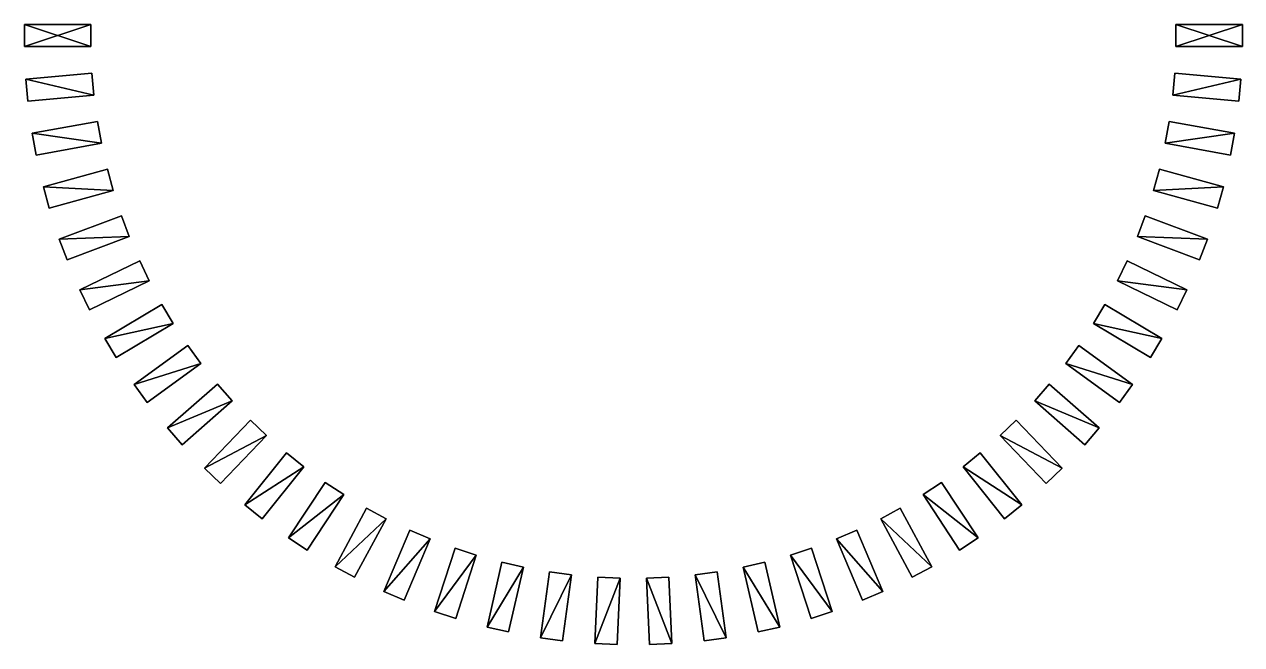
# Model space of a CAD drawing. Header units: millimetres. Extents: x -28 to 102, y -27 to 27.
# Drawn here: x -27.5 to 27.5, y -27.5 to 0.5 of the extents above; entities that cross this region are included whole.
import ezdxf

# ---------------------------------------------------------------- set-up
doc = ezdxf.new("R2010")
doc.units = ezdxf.units.MM

msp = doc.modelspace()

# ---------------------------------------------------------------- linework, layer by layer
for points in [[(-27.5, 0.5, 2.5), (-24.5, 0.5, 2.5), (-24.5, 0.5, -2.5)], [(-27.5, 0.5, 2.5), (-24.5, 0.5, -2.5), (-27.5, 0.5, -2.5)], [(-24.5, 0.5, -2.5), (-24.5, -0.5, -2.5), (-27.5, -0.5, -2.5)], [(-24.5, 0.5, -2.5), (-27.5, -0.5, -2.5), (-27.5, 0.5, -2.5)], [(-24.5, -0.5, 2.5), (-24.5, 0.5, 2.5), (-27.5, 0.5, 2.5)], [(-24.5, -0.5, 2.5), (-27.5, 0.5, 2.5), (-27.5, -0.5, 2.5)], [(-27.5, 0.5, -2.5), (-27.5, -0.5, -2.5), (-27.5, -0.5, 2.5)], [(-27.5, 0.5, -2.5), (-27.5, -0.5, 2.5), (-27.5, 0.5, 2.5)], [(-24.5, 0.5, -2.5), (-24.5, 0.5, 2.5), (-24.5, -0.5, 2.5)], [(-24.5, 0.5, -2.5), (-24.5, -0.5, 2.5), (-24.5, -0.5, -2.5)], [(24.5, -0.5, -2.5), (24.5, -0.5, 2.5), (24.5, 0.5, 2.5)], [(24.5, -0.5, -2.5), (24.5, 0.5, 2.5), (24.5, 0.5, -2.5)], [(24.5, 0.5, 2.5), (27.5, 0.5, 2.5), (27.5, 0.5, -2.5)], [(24.5, 0.5, 2.5), (27.5, 0.5, -2.5), (24.5, 0.5, -2.5)], [(27.5, 0.5, -2.5), (27.5, -0.5, -2.5), (24.5, -0.5, -2.5)], [(27.5, 0.5, -2.5), (24.5, -0.5, -2.5), (24.5, 0.5, -2.5)], [(27.5, -0.5, 2.5), (27.5, 0.5, 2.5), (24.5, 0.5, 2.5)], [(27.5, -0.5, 2.5), (24.5, 0.5, 2.5), (24.5, -0.5, 2.5)], [(-24.5, -0.5, 2.5), (-27.5, -0.5, 2.5), (-27.5, -0.5, -2.5)], [(-24.5, -0.5, 2.5), (-27.5, -0.5, -2.5), (-24.5, -0.5, -2.5)], [(27.5, -0.5, 2.5), (24.5, -0.5, 2.5), (24.5, -0.5, -2.5)], [(27.5, -0.5, 2.5), (24.5, -0.5, -2.5), (27.5, -0.5, -2.5)], [(-24.357, -2.694, -2.5), (-27.434, -1.967, -2.5), (-24.446, -1.698, -2.5)], [(-24.357, -2.694, 2.5), (-24.446, -1.698, 2.5), (-27.434, -1.967, 2.5)], [(-27.434, -1.967, 2.5), (-24.446, -1.698, 2.5), (-24.446, -1.698, -2.5)], [(-27.434, -1.967, 2.5), (-24.446, -1.698, -2.5), (-27.434, -1.967, -2.5)], [(-24.357, -2.694, -2.5), (-27.344, -2.963, -2.5), (-27.434, -1.967, -2.5)], [(-24.357, -2.694, 2.5), (-27.434, -1.967, 2.5), (-27.344, -2.963, 2.5)], [(-27.434, -1.967, -2.5), (-27.344, -2.963, -2.5), (-27.344, -2.963, 2.5)], [(-27.434, -1.967, -2.5), (-27.344, -2.963, 2.5), (-27.434, -1.967, 2.5)], [(-24.446, -1.698, -2.5), (-24.446, -1.698, 2.5), (-24.357, -2.694, 2.5)], [(-24.446, -1.698, -2.5), (-24.357, -2.694, 2.5), (-24.357, -2.694, -2.5)], [(27.434, -1.967, -2.5), (24.357, -2.694, -2.5), (24.446, -1.698, -2.5)], [(27.434, -1.967, 2.5), (24.446, -1.698, 2.5), (24.357, -2.694, 2.5)], [(24.357, -2.694, -2.5), (24.357, -2.694, 2.5), (24.446, -1.698, 2.5)], [(24.357, -2.694, -2.5), (24.446, -1.698, 2.5), (24.446, -1.698, -2.5)], [(27.434, -1.967, -2.5), (27.344, -2.963, -2.5), (24.357, -2.694, -2.5)], [(27.434, -1.967, 2.5), (24.357, -2.694, 2.5), (27.344, -2.963, 2.5)], [(24.446, -1.698, 2.5), (27.434, -1.967, 2.5), (27.434, -1.967, -2.5)], [(24.446, -1.698, 2.5), (27.434, -1.967, -2.5), (24.446, -1.698, -2.5)], [(27.344, -2.963, -2.5), (27.434, -1.967, -2.5), (27.434, -1.967, 2.5)], [(27.344, -2.963, -2.5), (27.434, -1.967, 2.5), (27.344, -2.963, 2.5)], [(-24.357, -2.694, 2.5), (-27.344, -2.963, 2.5), (-27.344, -2.963, -2.5)], [(-24.357, -2.694, 2.5), (-27.344, -2.963, -2.5), (-24.357, -2.694, -2.5)], [(27.344, -2.963, 2.5), (24.357, -2.694, 2.5), (24.357, -2.694, -2.5)], [(27.344, -2.963, 2.5), (24.357, -2.694, -2.5), (27.344, -2.963, -2.5)], [(-24.017, -4.867, -2.5), (-27.147, -4.418, -2.5), (-24.196, -3.883, -2.5)], [(-24.017, -4.867, 2.5), (-24.196, -3.883, 2.5), (-27.147, -4.418, 2.5)], [(-27.147, -4.418, 2.5), (-24.196, -3.883, 2.5), (-24.196, -3.883, -2.5)], [(-27.147, -4.418, 2.5), (-24.196, -3.883, -2.5), (-27.147, -4.418, -2.5)], [(-24.196, -3.883, -2.5), (-24.196, -3.883, 2.5), (-24.017, -4.867, 2.5)], [(-24.196, -3.883, -2.5), (-24.017, -4.867, 2.5), (-24.017, -4.867, -2.5)], [(27.147, -4.418, -2.5), (24.017, -4.867, -2.5), (24.196, -3.883, -2.5)], [(27.147, -4.418, 2.5), (24.196, -3.883, 2.5), (24.017, -4.867, 2.5)], [(24.017, -4.867, -2.5), (24.017, -4.867, 2.5), (24.196, -3.883, 2.5)], [(24.017, -4.867, -2.5), (24.196, -3.883, 2.5), (24.196, -3.883, -2.5)], [(24.196, -3.883, 2.5), (27.147, -4.418, 2.5), (27.147, -4.418, -2.5)], [(24.196, -3.883, 2.5), (27.147, -4.418, -2.5), (24.196, -3.883, -2.5)], [(-24.017, -4.867, -2.5), (-26.969, -5.402, -2.5), (-27.147, -4.418, -2.5)], [(-24.017, -4.867, 2.5), (-27.147, -4.418, 2.5), (-26.969, -5.402, 2.5)], [(-27.147, -4.418, -2.5), (-26.969, -5.402, -2.5), (-26.969, -5.402, 2.5)], [(-27.147, -4.418, -2.5), (-26.969, -5.402, 2.5), (-27.147, -4.418, 2.5)], [(-24.017, -4.867, 2.5), (-26.969, -5.402, 2.5), (-26.969, -5.402, -2.5)], [(-24.017, -4.867, 2.5), (-26.969, -5.402, -2.5), (-24.017, -4.867, -2.5)], [(27.147, -4.418, -2.5), (26.969, -5.402, -2.5), (24.017, -4.867, -2.5)], [(27.147, -4.418, 2.5), (24.017, -4.867, 2.5), (26.969, -5.402, 2.5)], [(26.969, -5.402, 2.5), (24.017, -4.867, 2.5), (24.017, -4.867, -2.5)], [(26.969, -5.402, 2.5), (24.017, -4.867, -2.5), (26.969, -5.402, -2.5)], [(26.969, -5.402, -2.5), (27.147, -4.418, -2.5), (27.147, -4.418, 2.5)], [(26.969, -5.402, -2.5), (27.147, -4.418, 2.5), (26.969, -5.402, 2.5)], [(-23.484, -7, -2.5), (-26.642, -6.834, -2.5), (-23.75, -6.036, -2.5)], [(-23.484, -7, 2.5), (-23.75, -6.036, 2.5), (-26.642, -6.834, 2.5)], [(-26.642, -6.834, 2.5), (-23.75, -6.036, 2.5), (-23.75, -6.036, -2.5)], [(-26.642, -6.834, 2.5), (-23.75, -6.036, -2.5), (-26.642, -6.834, -2.5)], [(-23.75, -6.036, -2.5), (-23.75, -6.036, 2.5), (-23.484, -7, 2.5)], [(-23.75, -6.036, -2.5), (-23.484, -7, 2.5), (-23.484, -7, -2.5)], [(26.642, -6.834, -2.5), (23.484, -7, -2.5), (23.75, -6.036, -2.5)], [(26.642, -6.834, 2.5), (23.75, -6.036, 2.5), (23.484, -7, 2.5)], [(23.484, -7, -2.5), (23.484, -7, 2.5), (23.75, -6.036, 2.5)], [(23.484, -7, -2.5), (23.75, -6.036, 2.5), (23.75, -6.036, -2.5)], [(23.75, -6.036, 2.5), (26.642, -6.834, 2.5), (26.642, -6.834, -2.5)], [(23.75, -6.036, 2.5), (26.642, -6.834, -2.5), (23.75, -6.036, -2.5)], [(-23.484, -7, -2.5), (-26.376, -7.798, -2.5), (-26.642, -6.834, -2.5)], [(-23.484, -7, 2.5), (-26.642, -6.834, 2.5), (-26.376, -7.798, 2.5)], [(-26.642, -6.834, -2.5), (-26.376, -7.798, -2.5), (-26.376, -7.798, 2.5)], [(-26.642, -6.834, -2.5), (-26.376, -7.798, 2.5), (-26.642, -6.834, 2.5)], [(-23.484, -7, 2.5), (-26.376, -7.798, 2.5), (-26.376, -7.798, -2.5)], [(-23.484, -7, 2.5), (-26.376, -7.798, -2.5), (-23.484, -7, -2.5)], [(26.642, -6.834, -2.5), (26.376, -7.798, -2.5), (23.484, -7, -2.5)], [(26.642, -6.834, 2.5), (23.484, -7, 2.5), (26.376, -7.798, 2.5)], [(26.376, -7.798, 2.5), (23.484, -7, 2.5), (23.484, -7, -2.5)], [(26.376, -7.798, 2.5), (23.484, -7, -2.5), (26.376, -7.798, -2.5)], [(26.376, -7.798, -2.5), (26.642, -6.834, -2.5), (26.642, -6.834, 2.5)], [(26.376, -7.798, -2.5), (26.642, -6.834, 2.5), (26.376, -7.798, 2.5)], [(-22.762, -9.077, -2.5), (-25.922, -9.195, -2.5), (-23.113, -8.141, -2.5)], [(-22.762, -9.077, 2.5), (-23.113, -8.141, 2.5), (-25.922, -9.195, 2.5)], [(-25.922, -9.195, 2.5), (-23.113, -8.141, 2.5), (-23.113, -8.141, -2.5)], [(-25.922, -9.195, 2.5), (-23.113, -8.141, -2.5), (-25.922, -9.195, -2.5)], [(-23.113, -8.141, -2.5), (-23.113, -8.141, 2.5), (-22.762, -9.077, 2.5)], [(-23.113, -8.141, -2.5), (-22.762, -9.077, 2.5), (-22.762, -9.077, -2.5)], [(25.922, -9.195, -2.5), (22.762, -9.077, -2.5), (23.113, -8.141, -2.5)], [(25.922, -9.195, 2.5), (23.113, -8.141, 2.5), (22.762, -9.077, 2.5)], [(22.762, -9.077, -2.5), (22.762, -9.077, 2.5), (23.113, -8.141, 2.5)], [(22.762, -9.077, -2.5), (23.113, -8.141, 2.5), (23.113, -8.141, -2.5)], [(23.113, -8.141, 2.5), (25.922, -9.195, 2.5), (25.922, -9.195, -2.5)], [(23.113, -8.141, 2.5), (25.922, -9.195, -2.5), (23.113, -8.141, -2.5)], [(-22.762, -9.077, -2.5), (-25.571, -10.131, -2.5), (-25.922, -9.195, -2.5)], [(-22.762, -9.077, 2.5), (-25.922, -9.195, 2.5), (-25.571, -10.131, 2.5)], [(-25.922, -9.195, -2.5), (-25.571, -10.131, -2.5), (-25.571, -10.131, 2.5)], [(-25.922, -9.195, -2.5), (-25.571, -10.131, 2.5), (-25.922, -9.195, 2.5)], [(-22.762, -9.077, 2.5), (-25.571, -10.131, 2.5), (-25.571, -10.131, -2.5)], [(-22.762, -9.077, 2.5), (-25.571, -10.131, -2.5), (-22.762, -9.077, -2.5)], [(25.922, -9.195, -2.5), (25.571, -10.131, -2.5), (22.762, -9.077, -2.5)], [(25.922, -9.195, 2.5), (22.762, -9.077, 2.5), (25.571, -10.131, 2.5)], [(25.571, -10.131, 2.5), (22.762, -9.077, 2.5), (22.762, -9.077, -2.5)], [(25.571, -10.131, 2.5), (22.762, -9.077, -2.5), (25.571, -10.131, -2.5)], [(25.571, -10.131, -2.5), (25.922, -9.195, -2.5), (25.922, -9.195, 2.5)], [(25.571, -10.131, -2.5), (25.922, -9.195, 2.5), (25.571, -10.131, 2.5)], [(-21.857, -11.081, -2.5), (-24.994, -11.481, -2.5), (-22.291, -10.18, -2.5)], [(-21.857, -11.081, 2.5), (-22.291, -10.18, 2.5), (-24.994, -11.481, 2.5)], [(-24.994, -11.481, 2.5), (-22.291, -10.18, 2.5), (-22.291, -10.18, -2.5)], [(-24.994, -11.481, 2.5), (-22.291, -10.18, -2.5), (-24.994, -11.481, -2.5)], [(-22.291, -10.18, -2.5), (-22.291, -10.18, 2.5), (-21.857, -11.081, 2.5)], [(-22.291, -10.18, -2.5), (-21.857, -11.081, 2.5), (-21.857, -11.081, -2.5)], [(24.994, -11.481, -2.5), (21.857, -11.081, -2.5), (22.291, -10.18, -2.5)], [(24.994, -11.481, 2.5), (22.291, -10.18, 2.5), (21.857, -11.081, 2.5)], [(21.857, -11.081, -2.5), (21.857, -11.081, 2.5), (22.291, -10.18, 2.5)], [(21.857, -11.081, -2.5), (22.291, -10.18, 2.5), (22.291, -10.18, -2.5)], [(22.291, -10.18, 2.5), (24.994, -11.481, 2.5), (24.994, -11.481, -2.5)], [(22.291, -10.18, 2.5), (24.994, -11.481, -2.5), (22.291, -10.18, -2.5)], [(-21.857, -11.081, -2.5), (-24.56, -12.382, -2.5), (-24.994, -11.481, -2.5)], [(-21.857, -11.081, 2.5), (-24.994, -11.481, 2.5), (-24.56, -12.382, 2.5)], [(-24.994, -11.481, -2.5), (-24.56, -12.382, -2.5), (-24.56, -12.382, 2.5)], [(-24.994, -11.481, -2.5), (-24.56, -12.382, 2.5), (-24.994, -11.481, 2.5)], [(-21.857, -11.081, 2.5), (-24.56, -12.382, 2.5), (-24.56, -12.382, -2.5)], [(-21.857, -11.081, 2.5), (-24.56, -12.382, -2.5), (-21.857, -11.081, -2.5)], [(24.994, -11.481, -2.5), (24.56, -12.382, -2.5), (21.857, -11.081, -2.5)], [(24.994, -11.481, 2.5), (21.857, -11.081, 2.5), (24.56, -12.382, 2.5)], [(24.56, -12.382, 2.5), (21.857, -11.081, 2.5), (21.857, -11.081, -2.5)], [(24.56, -12.382, 2.5), (21.857, -11.081, -2.5), (24.56, -12.382, -2.5)], [(24.56, -12.382, -2.5), (24.994, -11.481, -2.5), (24.994, -11.481, 2.5)], [(24.56, -12.382, -2.5), (24.994, -11.481, 2.5), (24.56, -12.382, 2.5)], [(-20.776, -12.995, -2.5), (-23.864, -13.676, -2.5), (-21.288, -12.137, -2.5)], [(-20.776, -12.995, 2.5), (-21.288, -12.137, 2.5), (-23.864, -13.676, 2.5)], [(-23.864, -13.676, 2.5), (-21.288, -12.137, 2.5), (-21.288, -12.137, -2.5)], [(-23.864, -13.676, 2.5), (-21.288, -12.137, -2.5), (-23.864, -13.676, -2.5)], [(-21.288, -12.137, -2.5), (-21.288, -12.137, 2.5), (-20.776, -12.995, 2.5)], [(-21.288, -12.137, -2.5), (-20.776, -12.995, 2.5), (-20.776, -12.995, -2.5)], [(23.864, -13.676, -2.5), (20.776, -12.995, -2.5), (21.288, -12.137, -2.5)], [(23.864, -13.676, 2.5), (21.288, -12.137, 2.5), (20.776, -12.995, 2.5)], [(20.776, -12.995, -2.5), (20.776, -12.995, 2.5), (21.288, -12.137, 2.5)], [(20.776, -12.995, -2.5), (21.288, -12.137, 2.5), (21.288, -12.137, -2.5)], [(21.288, -12.137, 2.5), (23.864, -13.676, 2.5), (23.864, -13.676, -2.5)], [(21.288, -12.137, 2.5), (23.864, -13.676, -2.5), (21.288, -12.137, -2.5)], [(-20.776, -12.995, -2.5), (-23.351, -14.534, -2.5), (-23.864, -13.676, -2.5)], [(-20.776, -12.995, 2.5), (-23.864, -13.676, 2.5), (-23.351, -14.534, 2.5)], [(-20.776, -12.995, 2.5), (-23.351, -14.534, 2.5), (-23.351, -14.534, -2.5)], [(-20.776, -12.995, 2.5), (-23.351, -14.534, -2.5), (-20.776, -12.995, -2.5)], [(23.864, -13.676, -2.5), (23.351, -14.534, -2.5), (20.776, -12.995, -2.5)], [(23.864, -13.676, 2.5), (20.776, -12.995, 2.5), (23.351, -14.534, 2.5)], [(23.351, -14.534, 2.5), (20.776, -12.995, 2.5), (20.776, -12.995, -2.5)], [(23.351, -14.534, 2.5), (20.776, -12.995, -2.5), (23.351, -14.534, -2.5)], [(-23.864, -13.676, -2.5), (-23.351, -14.534, -2.5), (-23.351, -14.534, 2.5)], [(-23.864, -13.676, -2.5), (-23.351, -14.534, 2.5), (-23.864, -13.676, 2.5)], [(23.351, -14.534, -2.5), (23.864, -13.676, -2.5), (23.864, -13.676, 2.5)], [(23.351, -14.534, -2.5), (23.864, -13.676, 2.5), (23.351, -14.534, 2.5)], [(-19.527, -14.805, -2.5), (-22.542, -15.76, -2.5), (-20.115, -13.996, -2.5)], [(-19.527, -14.805, 2.5), (-20.115, -13.996, 2.5), (-22.542, -15.76, 2.5)], [(-22.542, -15.76, 2.5), (-20.115, -13.996, 2.5), (-20.115, -13.996, -2.5)], [(-22.542, -15.76, 2.5), (-20.115, -13.996, -2.5), (-22.542, -15.76, -2.5)], [(-20.115, -13.996, -2.5), (-20.115, -13.996, 2.5), (-19.527, -14.805, 2.5)], [(-20.115, -13.996, -2.5), (-19.527, -14.805, 2.5), (-19.527, -14.805, -2.5)], [(22.542, -15.76, -2.5), (19.527, -14.805, -2.5), (20.115, -13.996, -2.5)], [(22.542, -15.76, 2.5), (20.115, -13.996, 2.5), (19.527, -14.805, 2.5)], [(19.527, -14.805, -2.5), (19.527, -14.805, 2.5), (20.115, -13.996, 2.5)], [(19.527, -14.805, -2.5), (20.115, -13.996, 2.5), (20.115, -13.996, -2.5)], [(20.115, -13.996, 2.5), (22.542, -15.76, 2.5), (22.542, -15.76, -2.5)], [(20.115, -13.996, 2.5), (22.542, -15.76, -2.5), (20.115, -13.996, -2.5)], [(-19.527, -14.805, -2.5), (-21.954, -16.569, -2.5), (-22.542, -15.76, -2.5)], [(-19.527, -14.805, 2.5), (-22.542, -15.76, 2.5), (-21.954, -16.569, 2.5)], [(-19.527, -14.805, 2.5), (-21.954, -16.569, 2.5), (-21.954, -16.569, -2.5)], [(-19.527, -14.805, 2.5), (-21.954, -16.569, -2.5), (-19.527, -14.805, -2.5)], [(22.542, -15.76, -2.5), (21.954, -16.569, -2.5), (19.527, -14.805, -2.5)], [(22.542, -15.76, 2.5), (19.527, -14.805, 2.5), (21.954, -16.569, 2.5)], [(21.954, -16.569, 2.5), (19.527, -14.805, 2.5), (19.527, -14.805, -2.5)], [(21.954, -16.569, 2.5), (19.527, -14.805, -2.5), (21.954, -16.569, -2.5)], [(-22.542, -15.76, -2.5), (-21.954, -16.569, -2.5), (-21.954, -16.569, 2.5)], [(-22.542, -15.76, -2.5), (-21.954, -16.569, 2.5), (-22.542, -15.76, 2.5)], [(-18.121, -16.496, -2.5), (-21.038, -17.717, -2.5), (-18.779, -15.743, -2.5)], [(-18.121, -16.496, 2.5), (-18.779, -15.743, 2.5), (-21.038, -17.717, 2.5)], [(-21.038, -17.717, 2.5), (-18.779, -15.743, 2.5), (-18.779, -15.743, -2.5)], [(-21.038, -17.717, 2.5), (-18.779, -15.743, -2.5), (-21.038, -17.717, -2.5)], [(-18.779, -15.743, -2.5), (-18.779, -15.743, 2.5), (-18.121, -16.496, 2.5)], [(-18.779, -15.743, -2.5), (-18.121, -16.496, 2.5), (-18.121, -16.496, -2.5)], [(21.038, -17.717, -2.5), (18.121, -16.496, -2.5), (18.779, -15.743, -2.5)], [(21.038, -17.717, 2.5), (18.779, -15.743, 2.5), (18.121, -16.496, 2.5)], [(18.121, -16.496, -2.5), (18.121, -16.496, 2.5), (18.779, -15.743, 2.5)], [(18.121, -16.496, -2.5), (18.779, -15.743, 2.5), (18.779, -15.743, -2.5)], [(18.779, -15.743, 2.5), (21.038, -17.717, 2.5), (21.038, -17.717, -2.5)], [(18.779, -15.743, 2.5), (21.038, -17.717, -2.5), (18.779, -15.743, -2.5)], [(21.954, -16.569, -2.5), (22.542, -15.76, -2.5), (22.542, -15.76, 2.5)], [(21.954, -16.569, -2.5), (22.542, -15.76, 2.5), (21.954, -16.569, 2.5)], [(-18.121, -16.496, -2.5), (-20.38, -18.47, -2.5), (-21.038, -17.717, -2.5)], [(-18.121, -16.496, 2.5), (-21.038, -17.717, 2.5), (-20.38, -18.47, 2.5)], [(-18.121, -16.496, 2.5), (-20.38, -18.47, 2.5), (-20.38, -18.47, -2.5)], [(-18.121, -16.496, 2.5), (-20.38, -18.47, -2.5), (-18.121, -16.496, -2.5)], [(21.038, -17.717, -2.5), (20.38, -18.47, -2.5), (18.121, -16.496, -2.5)], [(21.038, -17.717, 2.5), (18.121, -16.496, 2.5), (20.38, -18.47, 2.5)], [(20.38, -18.47, 2.5), (18.121, -16.496, 2.5), (18.121, -16.496, -2.5)], [(20.38, -18.47, 2.5), (18.121, -16.496, -2.5), (20.38, -18.47, -2.5)], [(-16.57, -18.054, -2.5), (-19.366, -19.531, -2.5), (-17.292, -17.363, -2.5)], [(-16.57, -18.054, 2.5), (-17.292, -17.363, 2.5), (-19.366, -19.531, 2.5)], [(-19.366, -19.531, 2.5), (-17.292, -17.363, 2.5), (-17.292, -17.363, -2.5)], [(-19.366, -19.531, 2.5), (-17.292, -17.363, -2.5), (-19.366, -19.531, -2.5)], [(-17.292, -17.363, -2.5), (-17.292, -17.363, 2.5), (-16.57, -18.054, 2.5)], [(-17.292, -17.363, -2.5), (-16.57, -18.054, 2.5), (-16.57, -18.054, -2.5)], [(19.366, -19.531, -2.5), (16.57, -18.054, -2.5), (17.292, -17.363, -2.5)], [(19.366, -19.531, 2.5), (17.292, -17.363, 2.5), (16.57, -18.054, 2.5)], [(16.57, -18.054, -2.5), (16.57, -18.054, 2.5), (17.292, -17.363, 2.5)], [(16.57, -18.054, -2.5), (17.292, -17.363, 2.5), (17.292, -17.363, -2.5)], [(17.292, -17.363, 2.5), (19.366, -19.531, 2.5), (19.366, -19.531, -2.5)], [(17.292, -17.363, 2.5), (19.366, -19.531, -2.5), (17.292, -17.363, -2.5)], [(-21.038, -17.717, -2.5), (-20.38, -18.47, -2.5), (-20.38, -18.47, 2.5)], [(-21.038, -17.717, -2.5), (-20.38, -18.47, 2.5), (-21.038, -17.717, 2.5)], [(-16.57, -18.054, -2.5), (-18.643, -20.222, -2.5), (-19.366, -19.531, -2.5)], [(-16.57, -18.054, 2.5), (-19.366, -19.531, 2.5), (-18.643, -20.222, 2.5)], [(-16.57, -18.054, 2.5), (-18.643, -20.222, 2.5), (-18.643, -20.222, -2.5)], [(-16.57, -18.054, 2.5), (-18.643, -20.222, -2.5), (-16.57, -18.054, -2.5)], [(19.366, -19.531, -2.5), (18.643, -20.222, -2.5), (16.57, -18.054, -2.5)], [(19.366, -19.531, 2.5), (16.57, -18.054, 2.5), (18.643, -20.222, 2.5)], [(18.643, -20.222, 2.5), (16.57, -18.054, 2.5), (16.57, -18.054, -2.5)], [(18.643, -20.222, 2.5), (16.57, -18.054, -2.5), (18.643, -20.222, -2.5)], [(20.38, -18.47, -2.5), (21.038, -17.717, -2.5), (21.038, -17.717, 2.5)], [(20.38, -18.47, -2.5), (21.038, -17.717, 2.5), (20.38, -18.47, 2.5)], [(-14.885, -19.467, -2.5), (-17.537, -21.189, -2.5), (-15.666, -18.843, -2.5)], [(-14.885, -19.467, 2.5), (-15.666, -18.843, 2.5), (-17.537, -21.189, 2.5)], [(-17.537, -21.189, 2.5), (-15.666, -18.843, 2.5), (-15.666, -18.843, -2.5)], [(-17.537, -21.189, 2.5), (-15.666, -18.843, -2.5), (-17.537, -21.189, -2.5)], [(-15.666, -18.843, -2.5), (-15.666, -18.843, 2.5), (-14.885, -19.467, 2.5)], [(-15.666, -18.843, -2.5), (-14.885, -19.467, 2.5), (-14.885, -19.467, -2.5)], [(17.537, -21.189, -2.5), (14.885, -19.467, -2.5), (15.666, -18.843, -2.5)], [(17.537, -21.189, 2.5), (15.666, -18.843, 2.5), (14.885, -19.467, 2.5)], [(14.885, -19.467, -2.5), (14.885, -19.467, 2.5), (15.666, -18.843, 2.5)], [(14.885, -19.467, -2.5), (15.666, -18.843, 2.5), (15.666, -18.843, -2.5)], [(15.666, -18.843, 2.5), (17.537, -21.189, 2.5), (17.537, -21.189, -2.5)], [(15.666, -18.843, 2.5), (17.537, -21.189, -2.5), (15.666, -18.843, -2.5)], [(-19.366, -19.531, -2.5), (-18.643, -20.222, -2.5), (-18.643, -20.222, 2.5)], [(-19.366, -19.531, -2.5), (-18.643, -20.222, 2.5), (-19.366, -19.531, 2.5)], [(-14.885, -19.467, -2.5), (-16.755, -21.812, -2.5), (-17.537, -21.189, -2.5)], [(-14.885, -19.467, 2.5), (-17.537, -21.189, 2.5), (-16.755, -21.812, 2.5)], [(-14.885, -19.467, 2.5), (-16.755, -21.812, 2.5), (-16.755, -21.812, -2.5)], [(-14.885, -19.467, 2.5), (-16.755, -21.812, -2.5), (-14.885, -19.467, -2.5)], [(17.537, -21.189, -2.5), (16.755, -21.812, -2.5), (14.885, -19.467, -2.5)], [(17.537, -21.189, 2.5), (14.885, -19.467, 2.5), (16.755, -21.812, 2.5)], [(16.755, -21.812, 2.5), (14.885, -19.467, 2.5), (14.885, -19.467, -2.5)], [(16.755, -21.812, 2.5), (14.885, -19.467, -2.5), (16.755, -21.812, -2.5)], [(18.643, -20.222, -2.5), (19.366, -19.531, -2.5), (19.366, -19.531, 2.5)], [(18.643, -20.222, -2.5), (19.366, -19.531, 2.5), (18.643, -20.222, 2.5)], [(-13.08, -20.722, -2.5), (-15.567, -22.675, -2.5), (-13.914, -20.172, -2.5)], [(-13.08, -20.722, 2.5), (-13.914, -20.172, 2.5), (-15.567, -22.675, 2.5)], [(-15.567, -22.675, 2.5), (-13.914, -20.172, 2.5), (-13.914, -20.172, -2.5)], [(-15.567, -22.675, 2.5), (-13.914, -20.172, -2.5), (-15.567, -22.675, -2.5)], [(-13.914, -20.172, -2.5), (-13.914, -20.172, 2.5), (-13.08, -20.722, 2.5)], [(-13.914, -20.172, -2.5), (-13.08, -20.722, 2.5), (-13.08, -20.722, -2.5)], [(15.567, -22.675, -2.5), (13.08, -20.722, -2.5), (13.914, -20.172, -2.5)], [(15.567, -22.675, 2.5), (13.914, -20.172, 2.5), (13.08, -20.722, 2.5)], [(13.08, -20.722, -2.5), (13.08, -20.722, 2.5), (13.914, -20.172, 2.5)], [(13.08, -20.722, -2.5), (13.914, -20.172, 2.5), (13.914, -20.172, -2.5)], [(13.914, -20.172, 2.5), (15.567, -22.675, 2.5), (15.567, -22.675, -2.5)], [(13.914, -20.172, 2.5), (15.567, -22.675, -2.5), (13.914, -20.172, -2.5)], [(-13.08, -20.722, -2.5), (-14.732, -23.226, -2.5), (-15.567, -22.675, -2.5)], [(-13.08, -20.722, 2.5), (-15.567, -22.675, 2.5), (-14.732, -23.226, 2.5)], [(-13.08, -20.722, 2.5), (-14.732, -23.226, 2.5), (-14.732, -23.226, -2.5)], [(-13.08, -20.722, 2.5), (-14.732, -23.226, -2.5), (-13.08, -20.722, -2.5)], [(15.567, -22.675, -2.5), (14.732, -23.226, -2.5), (13.08, -20.722, -2.5)], [(15.567, -22.675, 2.5), (13.08, -20.722, 2.5), (14.732, -23.226, 2.5)], [(14.732, -23.226, 2.5), (13.08, -20.722, 2.5), (13.08, -20.722, -2.5)], [(14.732, -23.226, 2.5), (13.08, -20.722, -2.5), (14.732, -23.226, -2.5)], [(-17.537, -21.189, -2.5), (-16.755, -21.812, -2.5), (-16.755, -21.812, 2.5)], [(-17.537, -21.189, -2.5), (-16.755, -21.812, 2.5), (-17.537, -21.189, 2.5)], [(-11.169, -21.812, -2.5), (-13.472, -23.979, -2.5), (-12.05, -21.338, -2.5)], [(-11.169, -21.812, 2.5), (-12.05, -21.338, 2.5), (-13.472, -23.979, 2.5)], [(-13.472, -23.979, 2.5), (-12.05, -21.338, 2.5), (-12.05, -21.338, -2.5)], [(-13.472, -23.979, 2.5), (-12.05, -21.338, -2.5), (-13.472, -23.979, -2.5)], [(-12.05, -21.338, -2.5), (-12.05, -21.338, 2.5), (-11.169, -21.812, 2.5)], [(-12.05, -21.338, -2.5), (-11.169, -21.812, 2.5), (-11.169, -21.812, -2.5)], [(13.472, -23.979, -2.5), (11.169, -21.812, -2.5), (12.05, -21.338, -2.5)], [(13.472, -23.979, 2.5), (12.05, -21.338, 2.5), (11.169, -21.812, 2.5)], [(11.169, -21.812, -2.5), (11.169, -21.812, 2.5), (12.05, -21.338, 2.5)], [(11.169, -21.812, -2.5), (12.05, -21.338, 2.5), (12.05, -21.338, -2.5)], [(12.05, -21.338, 2.5), (13.472, -23.979, 2.5), (13.472, -23.979, -2.5)], [(12.05, -21.338, 2.5), (13.472, -23.979, -2.5), (12.05, -21.338, -2.5)], [(16.755, -21.812, -2.5), (17.537, -21.189, -2.5), (17.537, -21.189, 2.5)], [(16.755, -21.812, -2.5), (17.537, -21.189, 2.5), (16.755, -21.812, 2.5)], [(-11.169, -21.812, -2.5), (-12.591, -24.453, -2.5), (-13.472, -23.979, -2.5)], [(-11.169, -21.812, 2.5), (-13.472, -23.979, 2.5), (-12.591, -24.453, 2.5)], [(-11.169, -21.812, 2.5), (-12.591, -24.453, 2.5), (-12.591, -24.453, -2.5)], [(-11.169, -21.812, 2.5), (-12.591, -24.453, -2.5), (-11.169, -21.812, -2.5)], [(13.472, -23.979, -2.5), (12.591, -24.453, -2.5), (11.169, -21.812, -2.5)], [(13.472, -23.979, 2.5), (11.169, -21.812, 2.5), (12.591, -24.453, 2.5)], [(12.591, -24.453, 2.5), (11.169, -21.812, 2.5), (11.169, -21.812, -2.5)], [(12.591, -24.453, 2.5), (11.169, -21.812, -2.5), (12.591, -24.453, -2.5)], [(-9.169, -22.725, -2.5), (-11.268, -25.091, -2.5), (-10.089, -22.332, -2.5)], [(-9.169, -22.725, 2.5), (-10.089, -22.332, 2.5), (-11.268, -25.091, 2.5)], [(-11.268, -25.091, 2.5), (-10.089, -22.332, 2.5), (-10.089, -22.332, -2.5)], [(-11.268, -25.091, 2.5), (-10.089, -22.332, -2.5), (-11.268, -25.091, -2.5)], [(-10.089, -22.332, -2.5), (-10.089, -22.332, 2.5), (-9.169, -22.725, 2.5)], [(-10.089, -22.332, -2.5), (-9.169, -22.725, 2.5), (-9.169, -22.725, -2.5)], [(11.268, -25.091, -2.5), (9.169, -22.725, -2.5), (10.089, -22.332, -2.5)], [(11.268, -25.091, 2.5), (10.089, -22.332, 2.5), (9.169, -22.725, 2.5)], [(9.169, -22.725, -2.5), (9.169, -22.725, 2.5), (10.089, -22.332, 2.5)], [(9.169, -22.725, -2.5), (10.089, -22.332, 2.5), (10.089, -22.332, -2.5)], [(10.089, -22.332, 2.5), (11.268, -25.091, 2.5), (11.268, -25.091, -2.5)], [(10.089, -22.332, 2.5), (11.268, -25.091, -2.5), (10.089, -22.332, -2.5)], [(-15.567, -22.675, -2.5), (-14.732, -23.226, -2.5), (-14.732, -23.226, 2.5)], [(-15.567, -22.675, -2.5), (-14.732, -23.226, 2.5), (-15.567, -22.675, 2.5)], [(-9.169, -22.725, -2.5), (-10.348, -25.484, -2.5), (-11.268, -25.091, -2.5)], [(-9.169, -22.725, 2.5), (-11.268, -25.091, 2.5), (-10.348, -25.484, 2.5)], [(-9.169, -22.725, 2.5), (-10.348, -25.484, 2.5), (-10.348, -25.484, -2.5)], [(-9.169, -22.725, 2.5), (-10.348, -25.484, -2.5), (-9.169, -22.725, -2.5)], [(11.268, -25.091, -2.5), (10.348, -25.484, -2.5), (9.169, -22.725, -2.5)], [(11.268, -25.091, 2.5), (9.169, -22.725, 2.5), (10.348, -25.484, 2.5)], [(10.348, -25.484, 2.5), (9.169, -22.725, 2.5), (9.169, -22.725, -2.5)], [(10.348, -25.484, 2.5), (9.169, -22.725, -2.5), (10.348, -25.484, -2.5)], [(14.732, -23.226, -2.5), (15.567, -22.675, -2.5), (15.567, -22.675, 2.5)], [(14.732, -23.226, -2.5), (15.567, -22.675, 2.5), (14.732, -23.226, 2.5)], [(-7.095, -23.455, -2.5), (-8.973, -26, -2.5), (-8.046, -23.146, -2.5)], [(-7.095, -23.455, 2.5), (-8.046, -23.146, 2.5), (-8.973, -26, 2.5)], [(-8.973, -26, 2.5), (-8.046, -23.146, 2.5), (-8.046, -23.146, -2.5)], [(-8.973, -26, 2.5), (-8.046, -23.146, -2.5), (-8.973, -26, -2.5)], [(-7.095, -23.455, -2.5), (-8.022, -26.309, -2.5), (-8.973, -26, -2.5)], [(-7.095, -23.455, 2.5), (-8.973, -26, 2.5), (-8.022, -26.309, 2.5)], [(-8.046, -23.146, -2.5), (-8.046, -23.146, 2.5), (-7.095, -23.455, 2.5)], [(-8.046, -23.146, -2.5), (-7.095, -23.455, 2.5), (-7.095, -23.455, -2.5)], [(-7.095, -23.455, 2.5), (-8.022, -26.309, 2.5), (-8.022, -26.309, -2.5)], [(-7.095, -23.455, 2.5), (-8.022, -26.309, -2.5), (-7.095, -23.455, -2.5)], [(8.973, -26, -2.5), (7.095, -23.455, -2.5), (8.046, -23.146, -2.5)], [(8.973, -26, 2.5), (8.046, -23.146, 2.5), (7.095, -23.455, 2.5)], [(7.095, -23.455, -2.5), (7.095, -23.455, 2.5), (8.046, -23.146, 2.5)], [(7.095, -23.455, -2.5), (8.046, -23.146, 2.5), (8.046, -23.146, -2.5)], [(8.973, -26, -2.5), (8.022, -26.309, -2.5), (7.095, -23.455, -2.5)], [(8.973, -26, 2.5), (7.095, -23.455, 2.5), (8.022, -26.309, 2.5)], [(8.022, -26.309, 2.5), (7.095, -23.455, 2.5), (7.095, -23.455, -2.5)], [(8.022, -26.309, 2.5), (7.095, -23.455, -2.5), (8.022, -26.309, -2.5)], [(8.046, -23.146, 2.5), (8.973, -26, 2.5), (8.973, -26, -2.5)], [(8.046, -23.146, 2.5), (8.973, -26, -2.5), (8.046, -23.146, -2.5)], [(-13.472, -23.979, -2.5), (-12.591, -24.453, -2.5), (-12.591, -24.453, 2.5)], [(-13.472, -23.979, -2.5), (-12.591, -24.453, 2.5), (-13.472, -23.979, 2.5)], [(-4.964, -23.997, -2.5), (-6.607, -26.699, -2.5), (-5.939, -23.774, -2.5)], [(-4.964, -23.997, 2.5), (-5.939, -23.774, 2.5), (-6.607, -26.699, 2.5)], [(-6.607, -26.699, 2.5), (-5.939, -23.774, 2.5), (-5.939, -23.774, -2.5)], [(-6.607, -26.699, 2.5), (-5.939, -23.774, -2.5), (-6.607, -26.699, -2.5)], [(-4.964, -23.997, -2.5), (-5.632, -26.922, -2.5), (-6.607, -26.699, -2.5)], [(-4.964, -23.997, 2.5), (-6.607, -26.699, 2.5), (-5.632, -26.922, 2.5)], [(-5.939, -23.774, -2.5), (-5.939, -23.774, 2.5), (-4.964, -23.997, 2.5)], [(-5.939, -23.774, -2.5), (-4.964, -23.997, 2.5), (-4.964, -23.997, -2.5)], [(-4.964, -23.997, 2.5), (-5.632, -26.922, 2.5), (-5.632, -26.922, -2.5)], [(-4.964, -23.997, 2.5), (-5.632, -26.922, -2.5), (-4.964, -23.997, -2.5)], [(6.607, -26.699, -2.5), (4.964, -23.997, -2.5), (5.939, -23.774, -2.5)], [(6.607, -26.699, 2.5), (5.939, -23.774, 2.5), (4.964, -23.997, 2.5)], [(4.964, -23.997, -2.5), (4.964, -23.997, 2.5), (5.939, -23.774, 2.5)], [(4.964, -23.997, -2.5), (5.939, -23.774, 2.5), (5.939, -23.774, -2.5)], [(6.607, -26.699, -2.5), (5.632, -26.922, -2.5), (4.964, -23.997, -2.5)], [(6.607, -26.699, 2.5), (4.964, -23.997, 2.5), (5.632, -26.922, 2.5)], [(5.632, -26.922, 2.5), (4.964, -23.997, 2.5), (4.964, -23.997, -2.5)], [(5.632, -26.922, 2.5), (4.964, -23.997, -2.5), (5.632, -26.922, -2.5)], [(5.939, -23.774, 2.5), (6.607, -26.699, 2.5), (6.607, -26.699, -2.5)], [(5.939, -23.774, 2.5), (6.607, -26.699, -2.5), (5.939, -23.774, -2.5)], [(12.591, -24.453, -2.5), (13.472, -23.979, -2.5), (13.472, -23.979, 2.5)], [(12.591, -24.453, -2.5), (13.472, -23.979, 2.5), (12.591, -24.453, 2.5)], [(-2.793, -24.345, -2.5), (-4.187, -27.184, -2.5), (-3.784, -24.211, -2.5)], [(-2.793, -24.345, 2.5), (-3.784, -24.211, 2.5), (-4.187, -27.184, 2.5)], [(-4.187, -27.184, 2.5), (-3.784, -24.211, 2.5), (-3.784, -24.211, -2.5)], [(-4.187, -27.184, 2.5), (-3.784, -24.211, -2.5), (-4.187, -27.184, -2.5)], [(-2.793, -24.345, -2.5), (-3.196, -27.318, -2.5), (-4.187, -27.184, -2.5)], [(-2.793, -24.345, 2.5), (-4.187, -27.184, 2.5), (-3.196, -27.318, 2.5)], [(-3.784, -24.211, -2.5), (-3.784, -24.211, 2.5), (-2.793, -24.345, 2.5)], [(-3.784, -24.211, -2.5), (-2.793, -24.345, 2.5), (-2.793, -24.345, -2.5)], [(-2.793, -24.345, 2.5), (-3.196, -27.318, 2.5), (-3.196, -27.318, -2.5)], [(-2.793, -24.345, 2.5), (-3.196, -27.318, -2.5), (-2.793, -24.345, -2.5)], [(-0.6, -24.498, -2.5), (-1.733, -27.45, -2.5), (-1.599, -24.453, -2.5)], [(-0.6, -24.498, 2.5), (-1.599, -24.453, 2.5), (-1.733, -27.45, 2.5)], [(-1.733, -27.45, 2.5), (-1.599, -24.453, 2.5), (-1.599, -24.453, -2.5)], [(-1.733, -27.45, 2.5), (-1.599, -24.453, -2.5), (-1.733, -27.45, -2.5)], [(-0.6, -24.498, -2.5), (-0.734, -27.495, -2.5), (-1.733, -27.45, -2.5)], [(-0.6, -24.498, 2.5), (-1.733, -27.45, 2.5), (-0.734, -27.495, 2.5)], [(-1.599, -24.453, -2.5), (-1.599, -24.453, 2.5), (-0.6, -24.498, 2.5)], [(-1.599, -24.453, -2.5), (-0.6, -24.498, 2.5), (-0.6, -24.498, -2.5)], [(-0.6, -24.498, 2.5), (-0.734, -27.495, 2.5), (-0.734, -27.495, -2.5)], [(-0.6, -24.498, 2.5), (-0.734, -27.495, -2.5), (-0.6, -24.498, -2.5)], [(1.733, -27.45, -2.5), (0.6, -24.498, -2.5), (1.599, -24.453, -2.5)], [(1.733, -27.45, 2.5), (1.599, -24.453, 2.5), (0.6, -24.498, 2.5)], [(0.6, -24.498, -2.5), (0.6, -24.498, 2.5), (1.599, -24.453, 2.5)], [(0.6, -24.498, -2.5), (1.599, -24.453, 2.5), (1.599, -24.453, -2.5)], [(1.733, -27.45, -2.5), (0.734, -27.495, -2.5), (0.6, -24.498, -2.5)], [(1.733, -27.45, 2.5), (0.6, -24.498, 2.5), (0.734, -27.495, 2.5)], [(0.734, -27.495, 2.5), (0.6, -24.498, 2.5), (0.6, -24.498, -2.5)], [(0.734, -27.495, 2.5), (0.6, -24.498, -2.5), (0.734, -27.495, -2.5)], [(1.599, -24.453, 2.5), (1.733, -27.45, 2.5), (1.733, -27.45, -2.5)], [(1.599, -24.453, 2.5), (1.733, -27.45, -2.5), (1.599, -24.453, -2.5)], [(4.187, -27.184, -2.5), (2.793, -24.345, -2.5), (3.784, -24.211, -2.5)], [(4.187, -27.184, 2.5), (3.784, -24.211, 2.5), (2.793, -24.345, 2.5)], [(2.793, -24.345, -2.5), (2.793, -24.345, 2.5), (3.784, -24.211, 2.5)], [(2.793, -24.345, -2.5), (3.784, -24.211, 2.5), (3.784, -24.211, -2.5)], [(4.187, -27.184, -2.5), (3.196, -27.318, -2.5), (2.793, -24.345, -2.5)], [(4.187, -27.184, 2.5), (2.793, -24.345, 2.5), (3.196, -27.318, 2.5)], [(3.196, -27.318, 2.5), (2.793, -24.345, 2.5), (2.793, -24.345, -2.5)], [(3.196, -27.318, 2.5), (2.793, -24.345, -2.5), (3.196, -27.318, -2.5)], [(3.784, -24.211, 2.5), (4.187, -27.184, 2.5), (4.187, -27.184, -2.5)], [(3.784, -24.211, 2.5), (4.187, -27.184, -2.5), (3.784, -24.211, -2.5)], [(-11.268, -25.091, -2.5), (-10.348, -25.484, -2.5), (-10.348, -25.484, 2.5)], [(-11.268, -25.091, -2.5), (-10.348, -25.484, 2.5), (-11.268, -25.091, 2.5)], [(10.348, -25.484, -2.5), (11.268, -25.091, -2.5), (11.268, -25.091, 2.5)], [(10.348, -25.484, -2.5), (11.268, -25.091, 2.5), (10.348, -25.484, 2.5)], [(-8.973, -26, -2.5), (-8.022, -26.309, -2.5), (-8.022, -26.309, 2.5)], [(-8.973, -26, -2.5), (-8.022, -26.309, 2.5), (-8.973, -26, 2.5)], [(8.022, -26.309, -2.5), (8.973, -26, -2.5), (8.973, -26, 2.5)], [(8.022, -26.309, -2.5), (8.973, -26, 2.5), (8.022, -26.309, 2.5)], [(-6.607, -26.699, -2.5), (-5.632, -26.922, -2.5), (-5.632, -26.922, 2.5)], [(-6.607, -26.699, -2.5), (-5.632, -26.922, 2.5), (-6.607, -26.699, 2.5)], [(5.632, -26.922, -2.5), (6.607, -26.699, -2.5), (6.607, -26.699, 2.5)], [(5.632, -26.922, -2.5), (6.607, -26.699, 2.5), (5.632, -26.922, 2.5)], [(-4.187, -27.184, -2.5), (-3.196, -27.318, -2.5), (-3.196, -27.318, 2.5)], [(-4.187, -27.184, -2.5), (-3.196, -27.318, 2.5), (-4.187, -27.184, 2.5)], [(-1.733, -27.45, -2.5), (-0.734, -27.495, -2.5), (-0.734, -27.495, 2.5)], [(-1.733, -27.45, -2.5), (-0.734, -27.495, 2.5), (-1.733, -27.45, 2.5)], [(0.734, -27.495, -2.5), (1.733, -27.45, -2.5), (1.733, -27.45, 2.5)], [(0.734, -27.495, -2.5), (1.733, -27.45, 2.5), (0.734, -27.495, 2.5)], [(3.196, -27.318, -2.5), (4.187, -27.184, -2.5), (4.187, -27.184, 2.5)], [(3.196, -27.318, -2.5), (4.187, -27.184, 2.5), (3.196, -27.318, 2.5)]]:
    msp.add_3dface(points)

doc.saveas('drawing.dxf')
